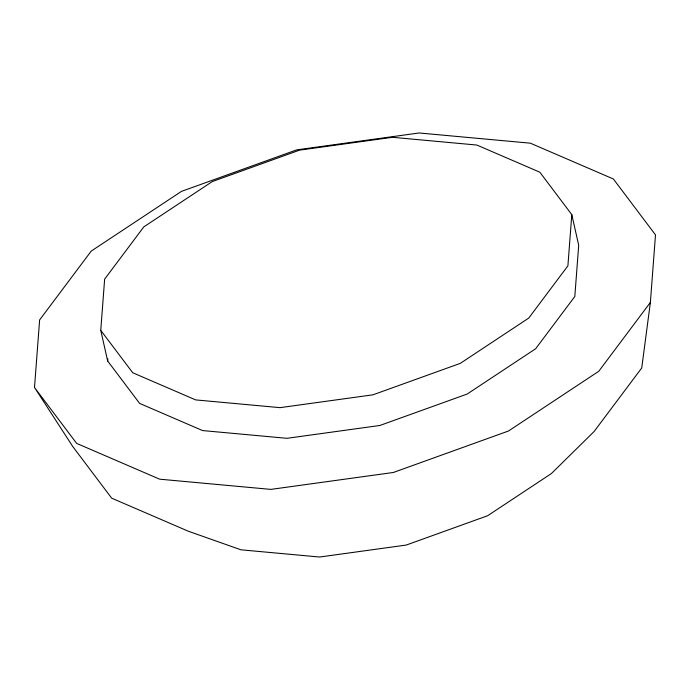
<?xml version="1.0" encoding="UTF-8"?>
<svg xmlns="http://www.w3.org/2000/svg" width="690" height="690" viewBox="0 0 690 690"><rect width="100%" height="100%" fill="white"/><g stroke="black" fill="none" stroke-linecap="round" stroke-linejoin="round"><path stroke-width="1.03" d="M34.5 387.47L39.623 319.936L91.244 251.074L181.496 191.363L296.631 149.885L419.141 132.972L530.36 143.184L613.358 178.977L655.5 234.893L650.377 302.427L641.743 367.943L594.056 431.569L551.439 473.521L487.623 515.741L406.203 545.066L319.582 557.028L240.939 549.809L188.37 531.24L111.685 498.18L72.752 446.516L34.5 387.47L76.642 443.385L159.64 479.179L270.86 489.391L393.369 472.477L508.504 431L598.756 371.289L650.377 302.427M100.757 330.346L104.647 279.122L143.805 226.889L212.253 181.591L299.589 150.135L392.515 137.301L476.876 145.055L539.83 172.198L571.794 214.616L578.703 245.278L574.813 296.493L535.664 348.735L467.208 394.024L379.871 425.48L286.954 438.314L202.593 430.569L139.639 403.417L107.666 361.008L100.757 330.346L132.73 372.755L195.684 399.907L280.045 407.652L372.962 394.818L460.299 363.363L528.756 318.073L567.905 265.84L571.794 214.616M107.666 361.008L107.83 358.869"/></g></svg>
